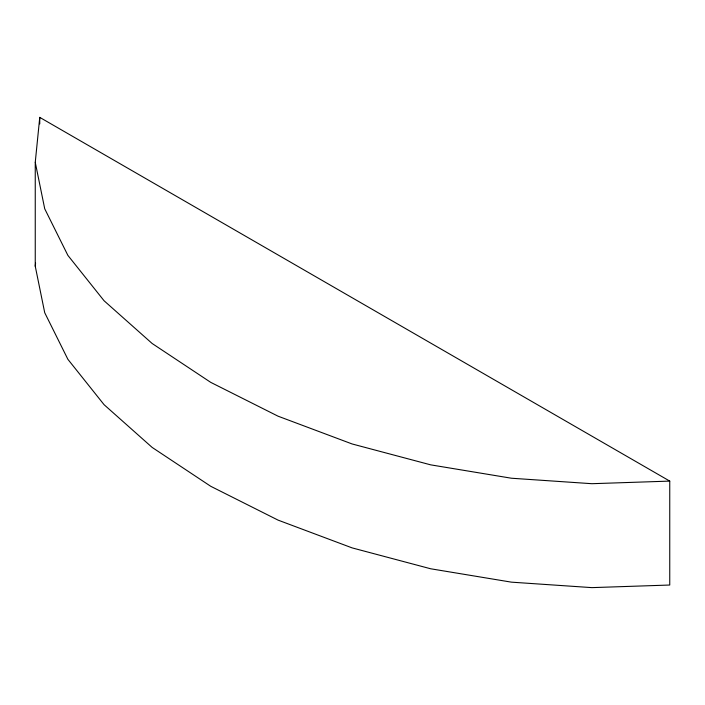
<?xml version="1.0" encoding="UTF-8"?>
<svg xmlns="http://www.w3.org/2000/svg" width="705" height="705" viewBox="0 0 705 705"><rect width="100%" height="100%" fill="white"/><g stroke="black" fill="none" stroke-linecap="round" stroke-linejoin="round"><path stroke-width="1.06" d="M35.25 162.317L39.753 117.374L669.75 481.101L669.75 585.027L591.909 587.626L511.425 582.154L430.693 568.776L352.13 547.891L278.078 520.123L210.751 486.3L152.165 447.428L104.067 404.679L67.892 359.321L44.723 312.712L35.25 266.234L35.25 162.317L44.723 208.786L67.892 255.395L104.067 300.753L152.165 343.502L210.751 382.374L278.078 416.197L352.13 443.965L430.693 464.851L511.425 478.228L591.909 483.7L669.75 481.101M35.25 266.234L35.576 263.027M39.753 117.374L39.753 123.939"/></g></svg>
